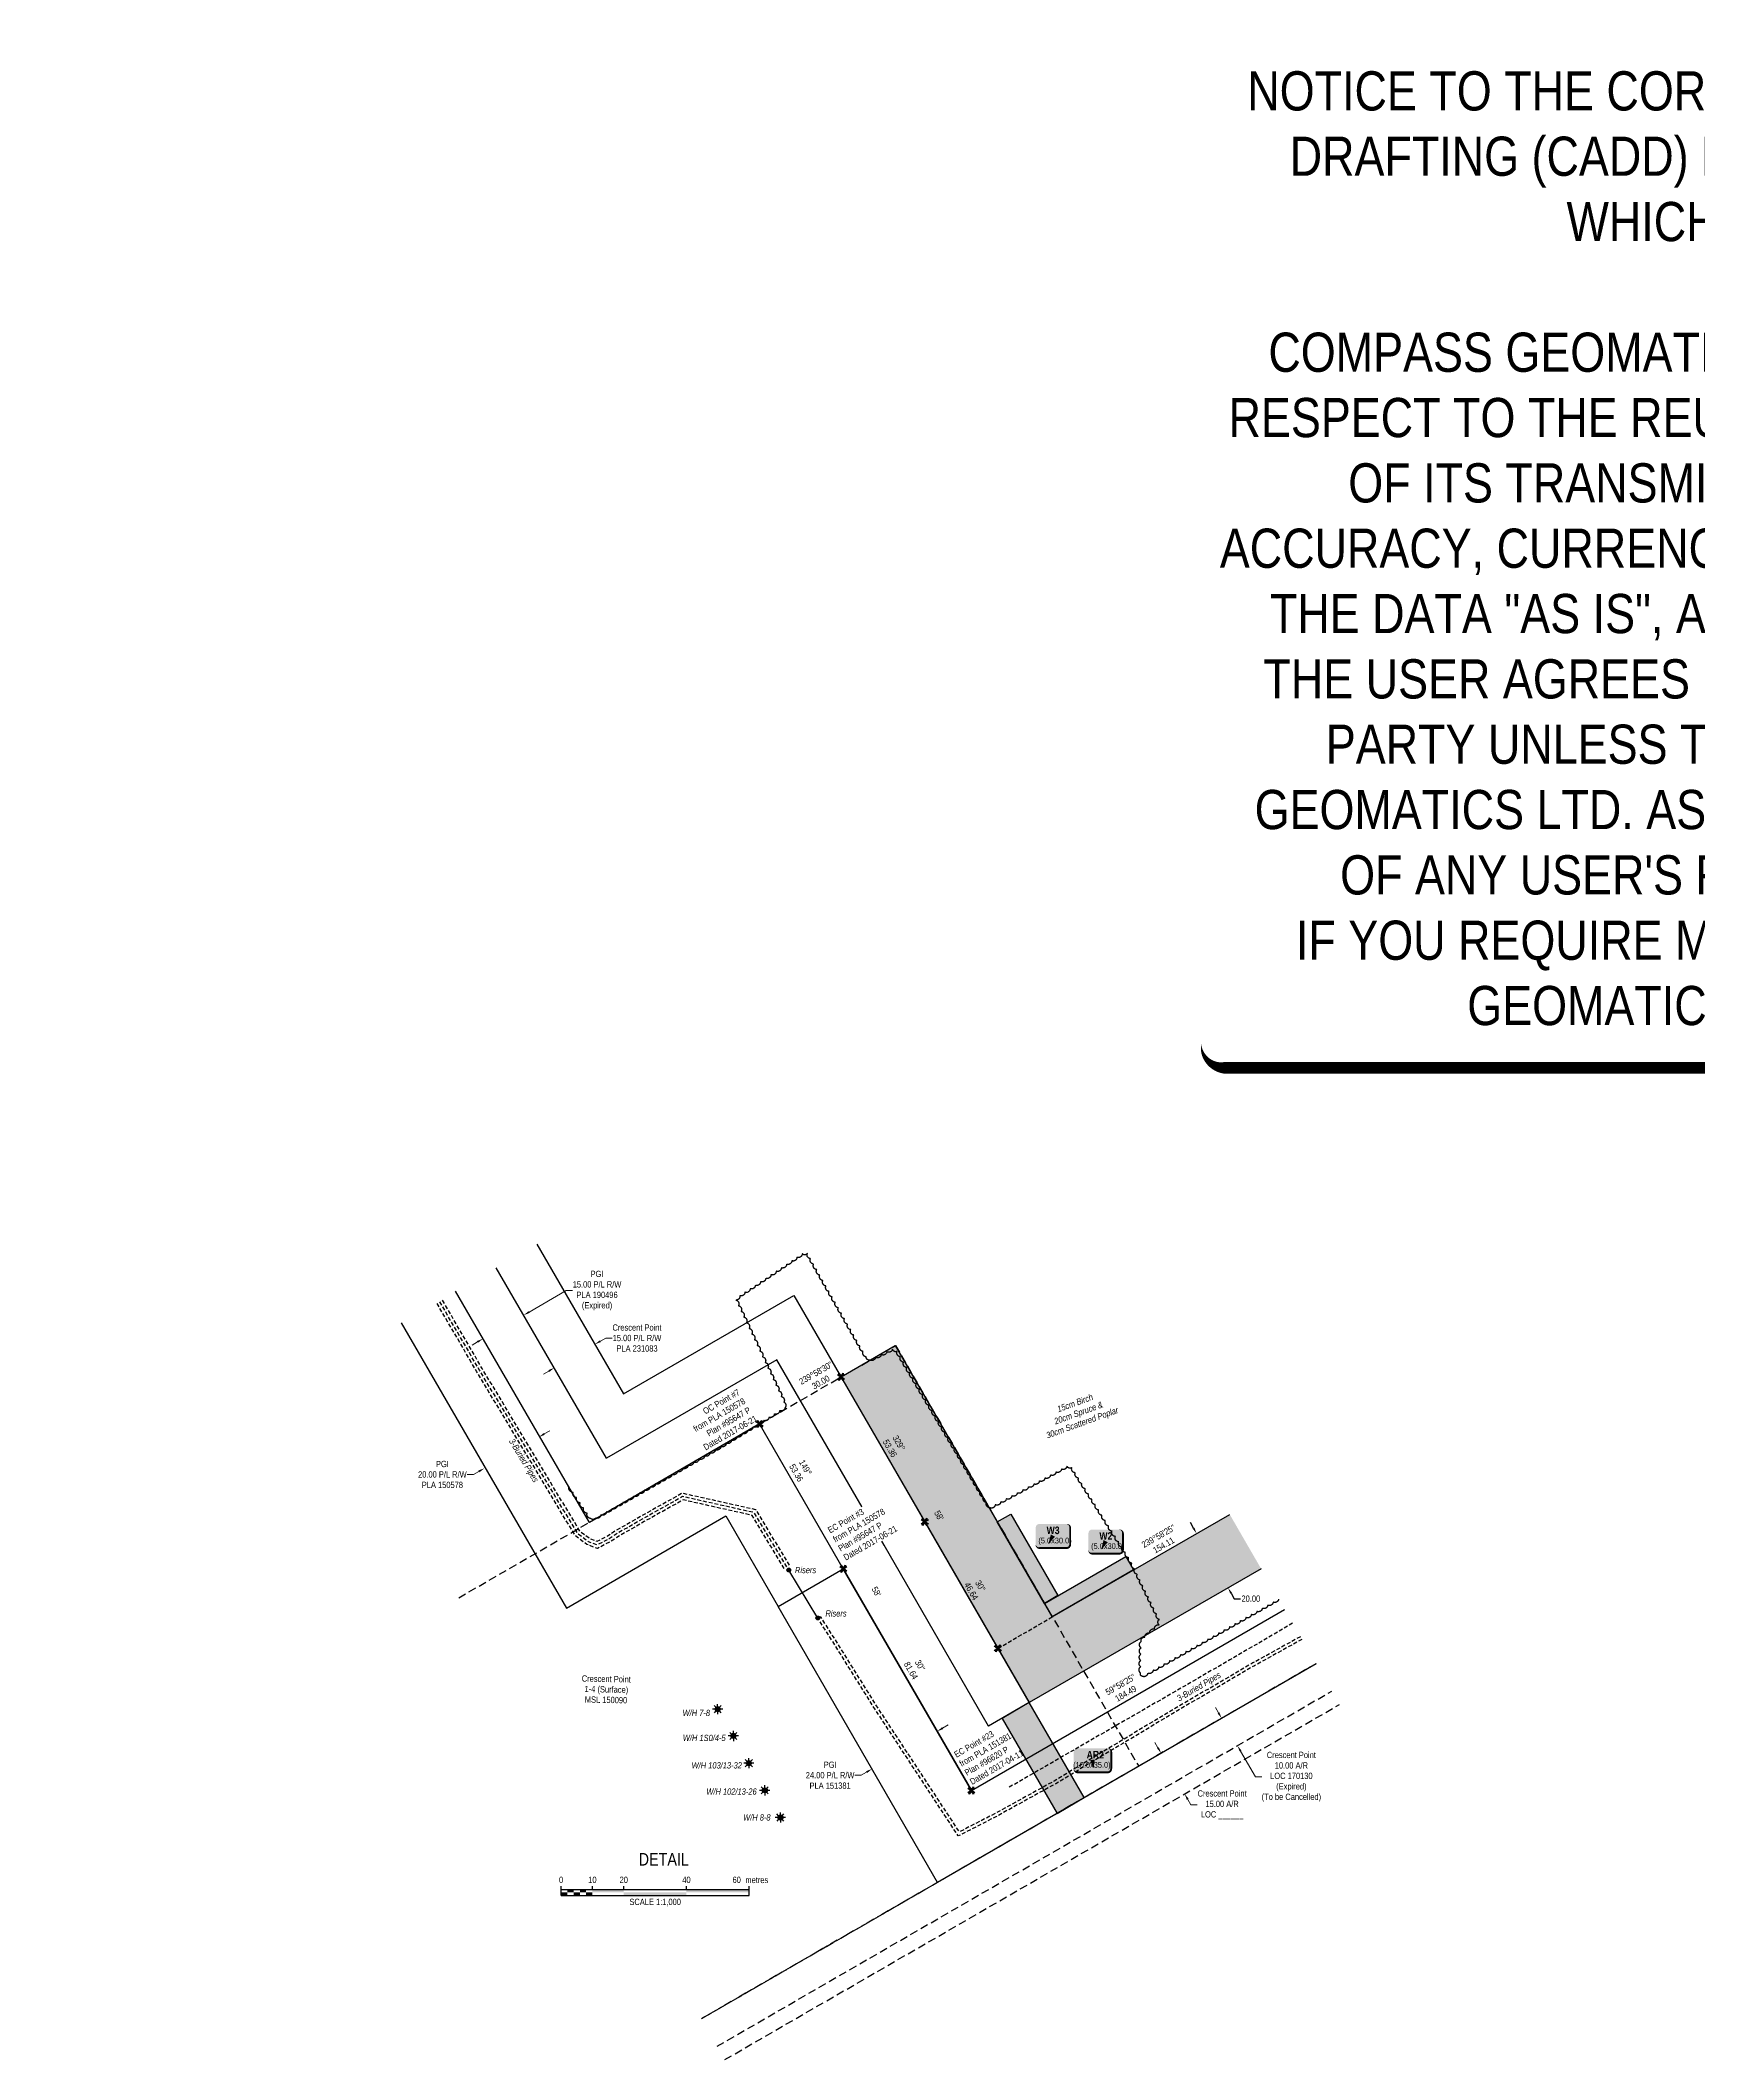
# Model space of a CAD drawing. Extents: x 407349 to 413136, y 6049626 to 6052845.
# Drawn here: x 407349 to 409992, y 6049626 to 6052845 of the extents above; entities that cross this region are included whole.
import ezdxf
from ezdxf.enums import TextEntityAlignment as Align

# ---------------------------------------------------------------- set-up
doc = ezdxf.new("R2010")
doc.units = 0
doc.header["$LTSCALE"] = 5
doc.header["$PDSIZE"] = 5
for name, pattern in [('0', [1, 1, 0]), ('foc-ACCESSROAD', [3.75, 2.5, -1.25]), ('foc-TRAV', [1.875, 1.25, -0.625]), ('UG_PIPE', [1.875, 1.25, -0.625])]:
    doc.linetypes.add(name, pattern=pattern)
doc.layers.get('Defpoints').update_dxf_attribs({"color": 9})
for name, color, linetype in [('AS-PIPE-AG', 44, 'Continuous'), ('AS-PIPE-UG', 44, 'UG_PIPE'), ('AS-PIPE-UG-T', 44, 'Continuous'), ('AS-SYMBOL', 7, 'Continuous'), ('C-WS', 13, 'foc-ACCESSROAD'), ('DETAIL-T', 7, 'Continuous'), ('F-AR', 190, 'foc-ACCESSROAD'), ('F-RW', 190, 'Continuous'), ('F-WS-S', 190, 'Continuous'), ('L-BD', 7, 'Continuous'), ('L-MON', 1, 'Continuous'), ('P-PROPOSED', 10, 'Continuous'), ('P-PROPOSED-H', 21, 'Continuous'), ('P-TEMP-BLOCKS', 250, 'Continuous'), ('P-TEMP-H', 41, 'Continuous'), ('P-TEMP_ACCESS ROAD', 46, 'Continuous'), ('P-TRAV', 4, 'foc-TRAV'), ('P-TXT', 4, 'Continuous'), ('P-WORKAREA', 113, 'Continuous'), ('P-WORKAREA-H', 111, 'Continuous'), ('T-BUSH', 110, '0'), ('T-BUSH-T', 110, 'Continuous')]:
    doc.layers.add(name, color=color, linetype=linetype)
for name, color, linetype, lineweight in [('C-AR-T', 13, 'Continuous', 9), ('C-WS-T', 13, 'Continuous', 9), ('F-RW-T', 190, 'Continuous', 9), ('F-WS-T', 190, 'Continuous', 9), ('T-TEXT', 48, 'Continuous', 18)]:
    doc.layers.add(name, color=color, linetype=linetype, lineweight=lineweight)
doc.layers.add('DISCLAIMER', color=7, linetype='Continuous', plot=False)
doc.styles.add('80', font='ARIALN.TTF', dxfattribs={"height": 10})
doc.styles.add('80CG', font='ARIALN.TTF', dxfattribs={"height": 10})
doc.styles.add('80L', font='ARIALN.TTF', dxfattribs={"height": 10})
doc.styles.add('BOLD', font='ARIALNB.TTF')
doc.dimstyles.new('Compass 5 000', dxfattribs={"dimscale": 5, "dimtxt": 9, "dimasz": 2, "dimexe": 0.2, "dimexo": 0.0625, "dimgap": 0.5, "dimtad": 0, "dimtih": 1, "dimtoh": 1, "dimzin": 0, "dimdsep": 46, "dimtxsty": '80CG', "dimcen": 0.1, "dimse1": 1, "dimse2": 1, "dimclrd": 256, "dimclrt": 256, "dimaunit": 1, "dimadec": 4, "dimazin": 0, "dimtfac": 0.06, "dimtofl": 0, "dimtmove": 0, "dimatfit": 1, "dimfxl": 0.2, "dimtolj": 1, "dimtzin": 0, "dimlwd": -1, "dimarcsym": 0})

# ---------------------------------------------------------------- blocks, each defined once
blk = doc.blocks.new('TEMP')
h = blk.add_hatch(color=255)
h.dxf.hatch_style = 1
h.paths.add_polyline_path([(0, 0.25), (-0.67, 1.15), (-0.67, 0.67), (-1.15, 0.67), (-0.25, 0), (-1.15, -0.67), (-0.67, -0.67), (-0.67, -1.15), (0, -0.25), (0.67, -1.15), (0.67, -0.67), (1.15, -0.67), (0.25, 0), (1.15, 0.67), (0.67, 0.67), (0.67, 1.15)])
h.paths.add_polyline_path([(0.57, 0.85), (0.57, 0.57), (0.85, 0.57), (0.08, 0), (0.85, -0.57), (0.57, -0.57), (0.57, -0.85), (0, -0.08), (-0.57, -0.85), (-0.57, -0.57), (-0.85, -0.57), (-0.08, 0), (-0.85, 0.57), (-0.57, 0.57), (-0.57, 0.85), (0, 0.08)], flags=16)
h = blk.add_hatch(color=1)
h.dxf.hatch_style = 1
h.paths.add_polyline_path([(0, 0.08), (-0.57, 0.85), (-0.57, 0.57), (-0.85, 0.57), (-0.08, 0), (-0.85, -0.57), (-0.57, -0.57), (-0.57, -0.85), (0, -0.08), (0.57, -0.85), (0.57, -0.57), (0.85, -0.57), (0.08, 0), (0.85, 0.57), (0.57, 0.57), (0.57, 0.85)])
at = {"color": 1}
for p, q in [((-0.08, 0), (0.08, 0)), ((0, 0.08), (0, -0.08))]:
    blk.add_line(p, q, dxfattribs=at)
at = {"color": 255, "flags": 128}
blk.add_lwpolyline([(-0.25, 0), (-1.15, 0.67), (-0.67, 0.67), (-0.67, 1.15), (0, 0.25), (0.67, 1.15), (0.67, 0.67), (1.15, 0.67), (0.25, 0), (1.15, -0.67), (0.67, -0.67), (0.67, -1.15), (0, -0.25), (-0.67, -1.15), (-0.67, -0.67), (-1.15, -0.67)], close=True, dxfattribs=at)
at = {"color": 1, "flags": 128}
blk.add_lwpolyline([(-0.08, 0), (-0.85, 0.57), (-0.57, 0.57), (-0.57, 0.85), (0, 0.08), (0.57, 0.85), (0.57, 0.57), (0.85, 0.57), (0.08, 0), (0.85, -0.57), (0.57, -0.57), (0.57, -0.85), (0, -0.08), (-0.57, -0.85), (-0.57, -0.57), (-0.85, -0.57)], close=True, dxfattribs=at)
blk = doc.blocks.new('*D74')
at = {"layer": 'Defpoints', "color": 0, "transparency": 16777216}
for p in [(407435.4, 6051853.9), (407348.6, 6051804.2), (408056.3, 6050568.9)]:
    blk.add_point(p, dxfattribs=at)
at = {"layer": 'F-RW-T', "transparency": 16777216}
for p, q in [((408151.8, 6050623.6), (408160.5, 6050628.6)), ((408039, 6050559), (408029, 6050559)), ((408047.7, 6050564), (408039, 6050559))]:
    blk.add_line(p, q, dxfattribs=at)
for points in [[(408151, 6050625.1), (408152.6, 6050622.2), (408143.1, 6050618.6)], [(408046.8, 6050565.4), (408048.5, 6050562.5), (408056.3, 6050568.9)]]:
    blk.add_solid(points, dxfattribs=at)
at = {"layer": 'F-RW-T', "transparency": 16777216, "insert": (407989.4, 6050559), "char_height": 10, "attachment_point": 5, "style": '80CG'}
blk.add_mtext('\\A1;PGI\\P20.00 P/L R/W\\PPLA 150578', dxfattribs=at)
blk = doc.blocks.new('GAS')
h = blk.add_hatch(color=255)
h.dxf.hatch_style = 1
edge = h.paths.add_edge_path()
edge.add_arc((0, 0), 0.9, 0, 360)
for p, q in [((-0.81, 0), (-1.62, 0)), ((-0.57, 0.57), (-1.14, 1.14)), ((0, 0.81), (0, 1.62)), ((0.57, 0.57), (1.14, 1.14)), ((1.62, 0), (0.81, 0)), ((-0.57, -0.57), (-1.14, -1.14)), ((0, -0.81), (0, -1.62)), ((1.14, -1.14), (0.57, -0.57))]:
    blk.add_line(p, q)
blk.add_circle((0, 0), 0.8)
blk = doc.blocks.new('RISER')
h = blk.add_hatch(color=255)
h.dxf.hatch_style = 1
edge = h.paths.add_edge_path()
edge.add_arc((0, 0), 0.7, 0, 360)
blk.add_hatch(color=48).paths.add_polyline_path([(0.58, -0.15), (-0.58, -0.15, 0.774597)])
at = {"color": 48}
blk.add_line((-0.58, -0.15), (0.58, -0.15), dxfattribs=at)
blk.add_circle((0, 0), 0.6, dxfattribs=at)
blk = doc.blocks.new('*D75')
at = {"layer": 'Defpoints', "color": 0, "transparency": 16777216}
for p in [(408119, 6050813), (408129.1, 6050795.5), (408064.2, 6050758)]:
    blk.add_point(p, dxfattribs=at)
at = {"layer": 'F-RW-T', "transparency": 16777216}
for p, q in [((408127.7, 6050818), (408186.8, 6050852.2)), ((408186.8, 6050852.2), (408196.8, 6050852.2)), ((408045.5, 6050770.4), (408036.8, 6050765.4))]:
    blk.add_line(p, q, dxfattribs=at)
for points in [[(408126.8, 6050819.4), (408128.5, 6050816.5), (408119, 6050813)], [(408044.6, 6050771.8), (408046.3, 6050769), (408054.1, 6050775.4)]]:
    blk.add_solid(points, dxfattribs=at)
at = {"layer": 'F-RW-T', "transparency": 16777216, "insert": (408235.9, 6050852.2), "char_height": 10, "attachment_point": 5, "style": '80CG'}
blk.add_mtext('\\A1;PGI\\P15.00 P/L R/W\\PPLA 190496\\P(Expired)', dxfattribs=at)
blk = doc.blocks.new('*D76')
at = {"layer": 'Defpoints', "color": 0, "transparency": 16777216}
for p in [(408232.5, 6050766.5), (408236.2, 6050760.1), (408171.3, 6050722.6)]:
    blk.add_point(p, dxfattribs=at)
at = {"layer": 'F-RW-T', "transparency": 16777216}
for p, q in [((408241.2, 6050771.5), (408249.9, 6050776.5)), ((408249.9, 6050776.5), (408259.9, 6050776.5)), ((408159, 6050723.9), (408150.4, 6050718.9))]:
    blk.add_line(p, q, dxfattribs=at)
for points in [[(408240.4, 6050772.9), (408242, 6050770.1), (408232.5, 6050766.5)], [(408158.2, 6050725.4), (408159.9, 6050722.5), (408167.7, 6050728.9)]]:
    blk.add_solid(points, dxfattribs=at)
at = {"layer": 'F-RW-T', "transparency": 16777216, "insert": (408299.6, 6050776.5), "char_height": 10, "attachment_point": 5, "style": '80CG'}
blk.add_mtext('\\A1;Crescent Point\\P15.00 P/L R/W\\PPLA 231083', dxfattribs=at)
blk = doc.blocks.new('*D77')
at = {"layer": 'Defpoints', "color": 0, "transparency": 16777216}
for p in [(409202.6, 6050471.3), (409241.6, 6050378.4), (409252.7, 6050384.8)]:
    blk.add_point(p, dxfattribs=at)
at = {"layer": 'P-TXT', "transparency": 16777216}
for p, q in [((409186.6, 6050473.6), (409181.6, 6050482.2)), ((409246.6, 6050369.7), (409251.6, 6050361)), ((409251.6, 6050361), (409261.6, 6050361))]:
    blk.add_line(p, q, dxfattribs=at)
for points in [[(409188, 6050474.4), (409185.1, 6050472.7), (409191.6, 6050464.9)], [(409248, 6050370.5), (409245.2, 6050368.9), (409241.6, 6050378.4)]]:
    blk.add_solid(points, dxfattribs=at)
at = {"layer": 'P-TXT', "transparency": 16777216, "insert": (409278, 6050361), "char_height": 10, "attachment_point": 5, "style": '80CG'}
blk.add_mtext('\\A1;20.00', dxfattribs=at)
blk = doc.blocks.new('*U78')
h = blk.add_hatch(color=111)
edge = h.paths.add_edge_path()
edge.add_line((-24, -20), (24, -20))
edge.add_arc((24, -14), 6, 270, 360)
edge.add_line((30, -14), (30, 12.5))
edge.add_arc((24, 12.5), 6, 0, 90)
edge.add_line((24, 18.5), (-24, 18.5))
edge.add_arc((-24, 12.5), 6, 90, 180)
edge.add_line((-30, 12.5), (-30, -14))
edge.add_arc((-24, -14), 6, 180, 270)
at = {"color": 250, "flags": 128}
blk.add_lwpolyline([(-24, -20, 3, 3, 0), (24, -20, 3, 3, 0.414214), (30, -14, 3, 3, 0), (30, 12.5, 3, 0, 0.414214), (24, 18.5, 0, 0, 0), (-24, 18.5, 0, 0, 0.414214), (-30, 12.5, 0, 0, 0), (-30, -14, 0, 3, 0.414214)], format="xyseb", close=True, dxfattribs=at)
at = {"flags": 128}
blk.add_lwpolyline([(2, -13.6, 0, 7.5, 0), (0, 0, 0, 0, 0)], format="xyseb", dxfattribs=at)
at = {"color": 250}
for tag, p, height, style in [('TEMP_AREA_W1_001', (-9.2, 2.2), 12, 'BOLD'), ('ENTER_TEXT_001', (-30.7, -12.5), 9, '80')]:
    blk.add_attdef(tag, p, '', height=height, dxfattribs=dict(at, style=style))
blk = doc.blocks.new('*U87')
h = blk.add_hatch(color=191)
edge = h.paths.add_edge_path()
edge.add_line((-21.5, -20), (21.5, -20))
edge.add_arc((21.5, -14), 6, 270, 360)
edge.add_line((27.5, -14), (27.5, 12.5))
edge.add_arc((21.5, 12.5), 6, 0, 90)
edge.add_line((21.5, 18.5), (-21.5, 18.5))
edge.add_arc((-21.5, 12.5), 6, 90, 180)
edge.add_line((-27.5, 12.5), (-27.5, -14))
edge.add_arc((-21.5, -14), 6, 180, 270)
at = {"color": 250, "flags": 128}
blk.add_lwpolyline([(-21.5, -20, 3, 3, 0), (21.5, -20, 3, 3, 0.414214), (27.5, -14, 3, 3, 0), (27.5, 12.5, 3, 0, 0.414214), (21.5, 18.5, 0, 0, 0), (-21.5, 18.5, 0, 0, 0.414214), (-27.5, 12.5, 0, 0, 0), (-27.5, -14, 0, 3, 0.414214)], format="xyseb", close=True, dxfattribs=at)
at = {"flags": 128}
blk.add_lwpolyline([(-7.2, -13.5, 0, 7.5, 0), (0, 0, 0, 0, 0)], format="xyseb", dxfattribs=at)
at = {"color": 250}
for tag, p, height, style in [('TEMP_AREA_W1_001', (-9.2, 2.2), 12, 'BOLD'), ('ENTER_TEXT_001', (-30.7, -12.5), 9, '80')]:
    blk.add_attdef(tag, p, '', height=height, dxfattribs=dict(at, style=style))
blk = doc.blocks.new('*U36')
at = {"color": 0}
for p, q in [((-150, 0), (-150, 15)), ((-150, 10), (150.2, 10)), ((-150, 0), (150.2, 0)), ((-100, 10), (-100, 15)), ((-50, 10), (-50, 15)), ((50, 10), (50, 15)), ((150.2, 0), (150.2, 15))]:
    blk.add_line(p, q, dxfattribs=at)
for points in [[(-150, 5), (-140, 5), (-150, 0), (-140, 0)], [(-140, 10), (-130, 10), (-140, 5), (-130, 5)], [(-130, 5), (-120, 5), (-130, 0), (-120, 0)], [(-120, 10), (-110, 10), (-120, 5), (-110, 5)], [(-110, 5), (-100, 5), (-110, 0), (-100, 0)], [(-100, 10), (-50, 10), (-100, 5), (-50, 5)], [(-50, 5), (50, 5), (-50, 0), (50, 0)], [(50, 10), (150.2, 10), (50, 5), (150.2, 5)]]:
    blk.add_solid(points, dxfattribs=at)
at = {"color": 0, "style": '80'}
blk.add_text('metres', height=10, dxfattribs=at).set_placement((162.2, 20), align=Align.CENTER)
at = {"color": 0, "char_height": 10, "style": '80'}
for s, insert, attachment_point in [('0', (-150, 30.2), 2), ('10', (-100, 30.2), 2), ('20', (-50, 30.2), 2), ('40', (50, 30.2), 2), ('60', (136.7, 30.2), 3), ('SCALE 1:1,000', (0.1, -5), 2)]:
    blk.add_mtext(s, dxfattribs=dict(at, insert=insert, attachment_point=attachment_point))
blk = doc.blocks.new('*D84')
at = {"layer": 'Defpoints', "color": 0, "transparency": 16777216}
for p in [(408776.7, 6050152), (408672.9, 6050092), (408674.2, 6050089.6)]:
    blk.add_point(p, dxfattribs=at)
at = {"layer": 'F-RW-T', "transparency": 16777216}
for p, q in [((408786.7, 6050154.7), (408795.4, 6050159.7)), ((408656.9, 6050079.6), (408646.9, 6050079.6)), ((408665.6, 6050084.6), (408656.9, 6050079.6))]:
    blk.add_line(p, q, dxfattribs=at)
for points in [[(408785.9, 6050156.1), (408787.6, 6050153.2), (408778.1, 6050149.7)], [(408664.7, 6050086.1), (408666.4, 6050083.2), (408674.2, 6050089.6)]]:
    blk.add_solid(points, dxfattribs=at)
at = {"layer": 'F-RW-T', "transparency": 16777216, "insert": (408607.4, 6050079.6), "char_height": 10, "attachment_point": 5, "style": '80CG'}
blk.add_mtext('\\A1;PGI\\P24.00 P/L R/W\\PPLA 151381', dxfattribs=at)
blk = doc.blocks.new('*D85')
at = {"layer": 'C-AR-T', "transparency": 16777216}
for p, q in [((409226.4, 6050179.1), (409221.4, 6050187.7)), ((409261.6, 6050118.1), (409285.3, 6050077.1)), ((409285.3, 6050077.1), (409295.3, 6050077.1))]:
    blk.add_line(p, q, dxfattribs=at)
for points in [[(409227.8, 6050179.9), (409224.9, 6050178.2), (409231.4, 6050170.4)], [(409263.1, 6050119), (409260.2, 6050117.3), (409256.6, 6050126.8)]]:
    blk.add_solid(points, dxfattribs=at)
at = {"layer": 'Defpoints', "color": 0, "transparency": 16777216}
for p in [(409228.2, 6050168.6), (409253.4, 6050124.9), (409256.6, 6050126.8)]:
    blk.add_point(p, dxfattribs=at)
at = {"layer": 'C-AR-T', "transparency": 16777216, "insert": (409342.6, 6050077.1), "char_height": 10, "attachment_point": 5, "style": '80CG'}
blk.add_mtext('\\A1;Crescent Point\\P10.00 A/R\\PLOC 170130\\P(Expired)\\P(To be Cancelled)', dxfattribs=at)
blk = doc.blocks.new('*D86')
at = {"layer": 'C-AR-T', "transparency": 16777216}
for p, q in [((409130, 6050123.3), (409125, 6050132)), ((409177.5, 6050041.1), (409182.5, 6050032.5)), ((409182.5, 6050032.5), (409192.5, 6050032.5))]:
    blk.add_line(p, q, dxfattribs=at)
for points in [[(409131.4, 6050124.2), (409128.5, 6050122.5), (409135, 6050114.7)], [(409178.9, 6050042), (409176, 6050040.3), (409172.5, 6050049.8)]]:
    blk.add_solid(points, dxfattribs=at)
at = {"layer": 'Defpoints', "color": 0, "transparency": 16777216}
for p in [(409137.3, 6050116), (409172.5, 6050049.8), (409174.8, 6050051.1)]:
    blk.add_point(p, dxfattribs=at)
at = {"layer": 'C-AR-T', "transparency": 16777216, "insert": (409232.2, 6050032.5), "char_height": 10, "attachment_point": 5, "style": '80CG'}
blk.add_mtext('\\A1;Crescent Point\\P15.00 A/R^JLOC ______', dxfattribs=at)
blk = doc.blocks.new('Disclaimer_Legal')
at = {"layer": 'DISCLAIMER', "color": 254, "flags": 128}
blk.add_lwpolyline([(-3612.9, -1104.6, 37.5, 37.5, 0), (4096.1, -1104.6, 37.5, 37.5, 0.414214), (4171.1, -1029.6, 37.5, 37.5, 0), (4171.1, 2078.7, 37.5, 0, 0.414214), (4096.1, 2153.7, 0, 0, 0), (-3612.9, 2153.7, 0, 0, 0.414214), (-3687.9, 2078.7, 0, 0, 0), (-3687.9, -1029.6, 0, 37.5, 0.414214)], format="xyseb", close=True, dxfattribs=at)
at = {"layer": 'DISCLAIMER', "color": 254, "insert": (241.6, 533.9), "char_height": 125, "width": 7717.568, "attachment_point": 5, "style": '80'}
blk.add_mtext('NOTICE TO THE CORPORATION, PERSON &/OR PERSONS REGARDING THIS COMPUTER AIDED DESIGN AND DRAFTING (CADD) FILES. ACCEPTANCE OF THE CADD DATA IS BASED ON THE FOLLOWING DISCLAIMER WHICH COVERS ALL CADD DATA RECIEVED FROM COMPASS GEOMATICS LTD.\\P{\\fArial Narrow|b1|i0|c0|p34;DISCLAIMER}\\PCOMPASS GEOMATICS LTD. MAKES NO REPRESENTATION OR WARRANTIES, EXPRESS OR IMPLIED, WITH RESPECT TO THE REUSE OF THE DATA PROVIDED HEREWITH, REGARDLESS OF ITS FORMAT OR THE MEANS OF ITS TRANSMISSION. THERE IS NO GUARANTEE OR REPRESENTATION TO THE USER AS TO THE ACCURACY, CURRENCY, SUITABILITY OR RELIABILITY OF THIS DATA FOR ANY PURPOSE. THE USER ACCEPTS THE DATA "AS IS", AND ASSUMES ALL RISKS ASSOCIATED WITH ITS USE. BY ACCEPTANCE OF THIS DATA, THE USER AGREES NOT TO TRANSMIT THIS DATA OR PROVIDE ACCESS OR ANY PART OF IT TO ANOTHER PARTY UNLESS THE USER SHALL INCLUDE WITH THE DATA A COPY OF THIS DISCLAIMER. COMPASS GEOMATICS LTD. ASSUMES NO RESPONSIBILITY FOR ACTUAL OR CONSEQUENTIAL DAMAGE AS A RESULT OF ANY USER\'S RELIANCE ON THIS DATA. THIS CADD FILE IS FOR ILLUSTRATION PURPOSES ONLY.\\PIF YOU REQUIRE MORE ACCURATE INFORMATION, PLEASE CONTACT DARCI ANGLEHART AT COMPASS GEOMATICS LTD. VIA EMAIL: darci.anglehart@compassgeomatics.ca OR CELL: 506-961-7292', dxfattribs=at)

msp = doc.modelspace()

# ---------------------------------------------------------------- hatches: boundary and pattern name
at = {"layer": 'P-PROPOSED-H'}
h = msp.add_hatch(color=256, dxfattribs=at)
h.dxf.hatch_style = 1
h.paths.add_polyline_path([(409294.331, 6050408.843), (408924.867, 6050195.301), (408624.798, 6050714.525), (408711.342, 6050764.54), (408961.393, 6050331.863), (409244.312, 6050495.384)])
at = {"layer": 'P-TEMP-H'}
h = msp.add_hatch(color=256, dxfattribs=at)
h.dxf.hatch_style = 1
h.paths.add_polyline_path([(408895.477, 6050495.803), (408970.513, 6050365.997), (408948.879, 6050353.491), (408873.842, 6050483.297)])
h = msp.add_hatch(color=256, dxfattribs=at)
h.dxf.hatch_style = 1
h.paths.add_polyline_path([(409091.196, 6050406.885), (408961.384, 6050331.858), (408948.879, 6050353.493), (409078.691, 6050428.52)])
at = {"layer": 'P-WORKAREA-H'}
h = msp.add_hatch(color=256, dxfattribs=at)
h.dxf.hatch_style = 1
h.paths.add_polyline_path([(408881.596, 6050170.293), (408969.14, 6050018.848), (409012.409, 6050043.86), (408924.865, 6050195.305)])

# ---------------------------------------------------------------- linework, layer by layer
at = {"flags": 128}
msp.add_lwpolyline([(408628.374, 6050408.62), (408832.574, 6050055.37), (409331.845, 6050343.938)], dxfattribs=at)
at = {"layer": 'AS-PIPE-AG', "flags": 128}
msp.add_lwpolyline([(408587.854, 6050330.21), (408541.544, 6050406.56)], dxfattribs=at)
msp.add_lwpolyline([(408587.854, 6050330.21), (408541.544, 6050406.56)], dxfattribs=at)
at = {"layer": 'AS-PIPE-UG', "flags": 128}
for points in [[(408534.246, 6050409.233), (408482.909, 6050493.844), (408373.107, 6050518.476), (408311.205, 6050483.953), (408267.375, 6050458.657), (408257.852, 6050452.258), (408236.468, 6050441.086), (408219.871, 6050447.319), (408201.488, 6050461), (408044.352, 6050722.671), (407979.882, 6050833.39)], [(408538.519, 6050411.825), (408486.079, 6050498.255), (408372.339, 6050523.77), (408308.739, 6050488.3), (408264.729, 6050462.9), (408255.294, 6050456.56), (408236.134, 6050446.55), (408222.289, 6050451.75), (408205.264, 6050464.42), (408048.654, 6050725.215), (407984.207, 6050835.894)], [(408542.792, 6050414.417), (408489.248, 6050502.666), (408371.571, 6050529.064), (408306.272, 6050492.647), (408262.083, 6050467.143), (408252.735, 6050460.862), (408235.8, 6050452.014), (408224.707, 6050456.181), (408209.04, 6050467.84), (408052.956, 6050727.759), (407988.532, 6050838.399)], [(409356.983, 6050300.444), (409281.236, 6050258.516), (409172.327, 6050194.824), (409071.581, 6050134.734), (408964.461, 6050070.371), (408870.466, 6050018.495), (408813.42, 6049989.321), (408683.92, 6050186.484), (408592.318, 6050332.6)], [(409359.484, 6050296.117), (409283.708, 6050254.172), (409174.869, 6050190.521), (409074.149, 6050130.446), (408966.957, 6050066.039), (408872.812, 6050014.081), (408811.704, 6049982.83), (408679.714, 6050183.785), (408588.084, 6050329.945)], [(409344.577, 6050321.909), (409244.414, 6050263.3), (408892.999, 6050060.435)]]:
    msp.add_lwpolyline(points, dxfattribs=at)
at = {"layer": 'C-WS'}
msp.add_lwpolyline([(408015.396, 6050362.442), (408495.372, 6050639.669), (408711.761, 6050764.651), (409099.208, 6050093.845), (408839.541, 6049943.866), (408402.146, 6049691.233)], dxfattribs=at)
at = {"layer": 'Defpoints', "color": 6}
msp.add_line((408832.574, 6050055.37), (408628.374, 6050408.62), dxfattribs=at)
at = {"layer": 'F-AR', "flags": 128}
for points in [[(409381.864, 6050257.397), (408778.749, 6049908.81), (408402.137, 6049691.247)], [(409381.864, 6050257.397), (408778.749, 6049908.81), (408402.137, 6049691.247)], [(408427.298, 6049647.58), (408804.392, 6049865.421), (409407.083, 6050213.763)], [(408439.565, 6049626.292), (408816.263, 6049843.904), (409419.378, 6050192.491)]]:
    msp.add_lwpolyline(points, dxfattribs=at)
at = {"layer": 'F-RW', "flags": 128}
for points in [[(408140.107, 6050926.157), (408278.302, 6050687.469), (408549.782, 6050844.369), (408758.198, 6050483.625), (408924.865, 6050195.305), (408859.961, 6050157.787), (408693.286, 6050446.122), (408522.378, 6050741.945), (408250.958, 6050585.08), (408075.229, 6050888.594)], [(409381.864, 6050257.397), (408778.749, 6049908.81), (408524.528, 6050348.591), (408628.374, 6050408.62), (408832.574, 6050055.37), (409331.845, 6050343.938)]]:
    msp.add_lwpolyline(points, dxfattribs=at)
at = {"layer": 'F-RW'}
msp.add_lwpolyline([(407923.848, 6050800.948), (408187.16, 6050346.162), (408441.124, 6050492.97), (408524.524, 6050348.62), (408628.374, 6050408.62), (408494.959, 6050639.545), (408223.614, 6050482.69), (408010.352, 6050851.032)], dxfattribs=at)
at = {"layer": 'F-RW-T', "flags": 128}
for points in [[(408075.229, 6050888.594), (408250.958, 6050585.08), (408522.378, 6050741.945), (408693.286, 6050446.122), (408859.961, 6050157.787), (409294.331, 6050408.843)], [(409331.845, 6050343.938), (408832.574, 6050055.37), (408628.374, 6050408.62), (408494.974, 6050639.52), (408223.614, 6050482.69), (408010.352, 6050851.032)]]:
    msp.add_lwpolyline(points, dxfattribs=at)
at = {"layer": 'P-PROPOSED'}
msp.add_lwpolyline([(409294.331, 6050408.843), (408924.867, 6050195.301), (408624.798, 6050714.525), (408711.342, 6050764.54), (408961.393, 6050331.863), (409244.312, 6050495.384)], dxfattribs=at)
at = {"layer": 'P-TEMP_ACCESS ROAD'}
for points in [[(408895.477, 6050495.803), (408970.513, 6050365.997), (408948.879, 6050353.491), (408873.842, 6050483.297)], [(409091.196, 6050406.885), (408961.384, 6050331.858), (408948.879, 6050353.493), (409078.691, 6050428.52)]]:
    msp.add_lwpolyline(points, close=True, dxfattribs=at)
at = {"layer": 'P-TRAV'}
msp.add_line((408874.852, 6050281.845), (408961.384, 6050331.858), dxfattribs=at)
at = {"layer": 'P-WORKAREA'}
msp.add_lwpolyline([(408881.596, 6050170.293), (408969.14, 6050018.848), (409012.409, 6050043.86), (408924.865, 6050195.305)], close=True, dxfattribs=at)
at = {"layer": 'T-BUSH', "flags": 128}
msp.add_lwpolyline([(409322.292, 6050360.516, -0.52056705), (409313.597, 6050355.585, -0.52056705), (409304.902, 6050350.655, -0.52056705), (409296.207, 6050345.725, -0.52056705), (409287.512, 6050340.794, -0.52056705), (409278.817, 6050335.864, -0.52056705), (409270.122, 6050330.934, -0.52056705), (409261.427, 6050326.003, -0.52056705), (409252.732, 6050321.073, -0.52056705), (409244.037, 6050316.142, -0.52056705), (409235.342, 6050311.212, -0.52056705), (409226.647, 6050306.282, -0.52056705), (409217.952, 6050301.351, -0.52056705), (409209.257, 6050296.421, -0.52056705), (409200.562, 6050291.49, -0.52056705), (409191.867, 6050286.56, -0.52056705), (409183.171, 6050281.63, -0.52056705), (409174.476, 6050276.699, -0.52056705), (409165.781, 6050271.769, -0.52056705), (409157.086, 6050266.839, -0.52056705), (409148.391, 6050261.908, -0.52056705), (409139.696, 6050256.978, -0.52056705), (409131.001, 6050252.047, -0.52056705), (409122.306, 6050247.117, -0.52056705), (409113.611, 6050242.187, -0.52056705), (409104.916, 6050237.256, -0.52056705), (409102.328, 6050242.617, -0.52056705), (409102.49, 6050252.611, -0.52056705), (409102.651, 6050262.605, -0.52056705), (409102.813, 6050272.6, -0.52056705), (409102.975, 6050282.594, -0.52056705), (409103.136, 6050292.588, -0.52056705), (409109.177, 6050299.813, -0.52056705), (409116.781, 6050306.3, -0.52056705), (409124.385, 6050312.788, -0.52056705), (409131.989, 6050319.276, -0.52056705), (409132.161, 6050327.869, -0.52056705), (409127.772, 6050336.85, -0.52056705), (409123.384, 6050345.831, -0.52056705), (409118.995, 6050354.811, -0.52056705), (409114.607, 6050363.792, -0.52056705), (409110.218, 6050372.773, -0.52056705), (409105.83, 6050381.754, -0.52056705), (409101.442, 6050390.734, -0.52056705), (409097.053, 6050399.715, -0.52056705), (409092.665, 6050408.696, -0.52056705), (409088.276, 6050417.676, -0.52056705), (409083.305, 6050426.333, -0.52056705), (409077.982, 6050434.794, -0.52056705), (409072.66, 6050443.254, -0.52056705), (409067.337, 6050451.715, -0.52056705), (409062.014, 6050460.175, -0.52056705), (409056.691, 6050468.636, -0.52056705), (409051.368, 6050477.096, -0.52056705), (409046.045, 6050485.556, -0.52056705), (409040.723, 6050494.017, -0.52056705), (409035.4, 6050502.477, -0.52056705), (409030.077, 6050510.938, -0.52056705), (409024.754, 6050519.398, -0.52056705), (409019.431, 6050527.859, -0.52056705), (409014.108, 6050536.319, -0.52056705), (409008.785, 6050544.78, -0.52056705), (409003.463, 6050553.24, -0.52056705), (408998.14, 6050561.7, -0.52056705), (408992.817, 6050570.161, -0.52056705), (408985.019, 6050572.371, -0.52056705), (408976.219, 6050567.629, -0.52056705), (408967.42, 6050562.887, -0.52056705), (408958.621, 6050558.145, -0.52056705), (408949.821, 6050553.404, -0.52056705), (408941.022, 6050548.662, -0.52056705), (408932.223, 6050543.92, -0.52056705), (408923.424, 6050539.178, -0.52056705), (408914.624, 6050534.436, -0.52056705), (408905.825, 6050529.694, -0.52056705), (408897.026, 6050524.953, -0.52056705), (408888.227, 6050520.211, -0.52056705), (408879.427, 6050515.469, -0.52056705), (408870.628, 6050510.727, -0.52056705), (408861.829, 6050505.985, -0.52056705), (408856.681, 6050514.369, -0.52056705), (408851.594, 6050522.974, -0.52056705), (408846.508, 6050531.579, -0.52056705), (408841.421, 6050540.183, -0.52056705), (408836.334, 6050548.788, -0.52056705), (408831.248, 6050557.392, -0.52056705), (408826.161, 6050565.997, -0.52056705), (408821.074, 6050574.601, -0.52056705), (408815.988, 6050583.206, -0.52056705), (408810.901, 6050591.81, -0.52056705), (408805.815, 6050600.415, -0.52056705), (408800.728, 6050609.019, -0.52056705), (408795.641, 6050617.624, -0.52056705), (408790.555, 6050626.228, -0.52056705), (408785.468, 6050634.833, -0.52056705), (408780.381, 6050643.438, -0.52056705), (408775.295, 6050652.042, -0.52056705), (408770.208, 6050660.647, -0.52056705), (408765.121, 6050669.251, -0.52056705), (408760.035, 6050677.856, -0.52056705), (408754.948, 6050686.46, -0.52056705), (408749.862, 6050695.065, -0.52056705), (408744.775, 6050703.669, -0.52056705), (408739.688, 6050712.274, -0.52056705), (408734.602, 6050720.878, -0.52056705), (408729.515, 6050729.483, -0.52056705), (408724.428, 6050738.087, -0.52056705), (408719.342, 6050746.692, -0.52056705), (408714.255, 6050755.297, -0.52056705), (408706.86, 6050758.932, -0.52056705), (408697.878, 6050754.548, -0.52056705), (408688.895, 6050750.164, -0.52056705), (408679.912, 6050745.78, -0.52056705), (408670.929, 6050741.395, -0.52056705), (408664.885, 6050746.497, -0.52056705), (408659.954, 6050755.192, -0.52056705), (408655.023, 6050763.887, -0.52056705), (408650.092, 6050772.581, -0.52056705), (408645.161, 6050781.276, -0.52056705), (408640.23, 6050789.97, -0.52056705), (408635.299, 6050798.665, -0.52056705), (408630.367, 6050807.36, -0.52056705), (408625.436, 6050816.054, -0.52056705), (408620.505, 6050824.749, -0.52056705), (408615.574, 6050833.443, -0.52056705), (408610.643, 6050842.138, -0.52056705), (408605.712, 6050850.833, -0.52056705), (408600.781, 6050859.527, -0.52056705), (408595.85, 6050868.222, -0.52056705), (408590.919, 6050876.917, -0.52056705), (408585.988, 6050885.611, -0.52056705), (408581.057, 6050894.306, -0.52056705), (408576.125, 6050903, -0.52056705), (408571.194, 6050911.695, -0.52056705), (408562.93, 6050910.804, -0.52056705), (408554.63, 6050905.234, -0.52056705), (408546.33, 6050899.665, -0.52056705), (408538.03, 6050894.095, -0.52056705), (408529.729, 6050888.526, -0.52056705), (408521.429, 6050882.957, -0.52056705), (408513.129, 6050877.387, -0.52056705), (408504.829, 6050871.818, -0.52056705), (408496.529, 6050866.248, -0.52056705), (408488.228, 6050860.679, -0.52056705), (408479.928, 6050855.109, -0.52056705), (408471.628, 6050849.54, -0.52056705), (408463.328, 6050843.97, -0.52056705), (408457.094, 6050837.138, -0.52056705), (408461.328, 6050828.084, -0.52056705), (408465.582, 6050819.039, -0.52056705), (408469.835, 6050809.993, -0.52056705), (408474.089, 6050800.948, -0.52056705), (408478.343, 6050791.903, -0.52056705), (408482.596, 6050782.857, -0.52056705), (408486.85, 6050773.812, -0.52056705), (408491.103, 6050764.766, -0.52056705), (408495.357, 6050755.721, -0.52056705), (408499.611, 6050746.676, -0.52056705), (408503.864, 6050737.63, -0.52056705), (408508.118, 6050728.585, -0.52056705), (408512.372, 6050719.54, -0.52056705), (408516.625, 6050710.494, -0.52056705), (408520.879, 6050701.449, -0.52056705), (408525.133, 6050692.404, -0.52056705), (408529.386, 6050683.358, -0.52056705), (408533.64, 6050674.313, -0.52056705), (408535.645, 6050665.943, -0.52056705), (408527.112, 6050660.736, -0.52056705), (408518.58, 6050655.529, -0.52056705), (408510.048, 6050650.322, -0.52056705), (408501.515, 6050645.116, -0.52056705), (408492.983, 6050639.909, -0.52056705), (408484.45, 6050634.702, -0.52056705), (408475.918, 6050629.495, -0.52056705), (408467.386, 6050624.289, -0.52056705), (408458.853, 6050619.082, -0.52056705), (408450.321, 6050613.875, -0.52056705), (408441.788, 6050608.668, -0.52056705), (408433.256, 6050603.462, -0.52056705), (408424.615, 6050598.44, -0.52056705), (408415.927, 6050593.496, -0.52056705), (408407.24, 6050588.553, -0.52056705), (408398.552, 6050583.609, -0.52056705), (408389.864, 6050578.666, -0.52056705), (408381.177, 6050573.722, -0.52056705), (408372.489, 6050568.779, -0.52056705), (408363.802, 6050563.835, -0.52056705), (408355.114, 6050558.892, -0.52056705), (408346.427, 6050553.948, -0.52056705), (408337.739, 6050549.004, -0.52056705), (408329.052, 6050544.061, -0.52056705), (408320.364, 6050539.117, -0.52056705), (408311.677, 6050534.174, -0.52056705), (408302.989, 6050529.23, -0.52056705), (408294.301, 6050524.287, -0.52056705), (408285.614, 6050519.343, -0.52056705), (408276.926, 6050514.4, -0.52056705), (408268.239, 6050509.456, -0.52056705), (408259.551, 6050504.513, -0.52056705), (408250.864, 6050499.569, -0.52056705), (408242.176, 6050494.626, -0.52056705), (408233.489, 6050489.682, -0.52056705), (408225.79, 6050488.968, -0.52056705), (408220.194, 6050497.251, -0.52056705), (408214.599, 6050505.534, -0.52056705), (408209.004, 6050513.817, -0.52056705), (408203.408, 6050522.099, -0.52056705), (408197.813, 6050530.382, -0.52056705), (408191.459, 6050539.789, -0.52056705)], format="xyb", dxfattribs=at)

# ---------------------------------------------------------------- block references
at = {"layer": 'AS-SYMBOL', "xscale": 4.997797999999992, "yscale": 4.997797999999992, "zscale": 4.997797999999992}
for p in [(408541.434, 6050406.695), (408587.709, 6050330.305)]:
    msp.add_blockref('RISER', p, dxfattribs=at)
at = {"layer": 'DETAIL-T', "xscale": 0.9995596, "yscale": 0.9995596, "zscale": 0.9995596}
msp.add_blockref('*U36', (408328.461, 6049887.693), dxfattribs=at)
at = {"layer": 'DISCLAIMER', "color": 5, "xscale": 0.4997798, "yscale": 0.4997798, "zscale": 0.4997798}
msp.add_blockref('Disclaimer_Legal', (411041.925, 6051759.238), dxfattribs=at)
at = {"layer": 'F-WS-S', "xscale": 4.997797999999992, "yscale": 4.997797999999992, "zscale": 4.997797999999992}
for p in [(408428.13, 6050184.998), (408453.144, 6050142.211), (408477.823, 6050098.874), (408503.149, 6050055.524), (408528.152, 6050012.181)]:
    msp.add_blockref('GAS', p, dxfattribs=at)
at = {"layer": 'L-MON', "color": 6, "xscale": 4.997797999999992, "yscale": 4.997797999999992, "zscale": 4.997797999999992}
for p in [(408624.798, 6050714.525), (408874.852, 6050281.845), (408832.574, 6050055.37)]:
    msp.add_blockref('TEMP', p, dxfattribs=at)
at = {"layer": 'L-MON', "color": 5}
for p, xscale, yscale, zscale in [((408494.959, 6050639.545), 4.999999999999997, 4.999999999999997, 4.999999999999997), ((408758.198, 6050483.625), 4.997797999999998, 4.997797999999998, 4.997797999999998)]:
    msp.add_blockref('TEMP', p, dxfattribs=dict(at, xscale=xscale, yscale=yscale, zscale=zscale))
at = {"layer": 'P-TEMP-BLOCKS'}
ref = msp.add_blockref('*U87', (408962.524, 6050461.647), dxfattribs=dict(at, xscale=0.9995596, yscale=0.9995596, zscale=0.9995596))
ref.add_attrib('TEMP_AREA_W1_001', 'W3', (408952.489, 6050463.992), dxfattribs={"layer": '0', "color": 250, "height": 11.9947, "style": 'BOLD'})
ref.add_attrib('ENTER_TEXT_001', '(5.0x30.0)', (408939.325, 6050449.182), dxfattribs={"layer": '0', "color": 250, "height": 8.996, "style": '80'})
ref = msp.add_blockref('*U87', (409046.597, 6050452.77), dxfattribs=dict(at, xscale=0.9995596, yscale=0.9995596, zscale=0.9995596))
ref.add_attrib('TEMP_AREA_W1_001', 'W2', (409036.615, 6050455.014), dxfattribs={"layer": '0', "color": 250, "height": 11.9947, "style": 'BOLD'})
ref.add_attrib('ENTER_TEXT_001', '(5.0x30.0)', (409023.398, 6050440.306), dxfattribs={"layer": '0', "color": 250, "height": 8.996, "style": '80'})
at = {"layer": 'P-TEMP-BLOCKS', "xscale": 0.9995596, "yscale": 0.9995596, "zscale": 0.9995596}
msp.add_blockref('*U78', (409025.475, 6050104.13), dxfattribs=at).add_auto_attribs({'TEMP_AREA_W1_001': 'AR2', 'ENTER_TEXT_001': '(10.0x35.0)'})

# ---------------------------------------------------------------- texts
at = {"layer": 'AS-PIPE-UG-T', "char_height": 9.9956, "attachment_point": 1, "style": '80L'}
for insert, rotation in [((408103.531, 6050617.492), 300.985237), ((409158.719, 6050205.55), 30.319947)]:
    msp.add_mtext_dynamic_manual_height_columns('{\\fArial Narrow|b0|i1|c0|p34;3-Buried Pipes}', width=76.96566, gutter_width=50, heights=[0], dxfattribs=dict(at, insert=insert, rotation=rotation))
at = {"layer": 'C-WS-T', "insert": (408210.236, 6050238.906), "char_height": 9.9956, "attachment_point": 1, "rotation": 358.877107, "style": '80'}
msp.add_mtext_dynamic_manual_height_columns('\\pi1.4517;Crescent Point\\P\\pi6.2483;1-4 (Surface)\\P\\pi6.937;MSL 150090', width=77.39305, gutter_width=45, heights=[0], dxfattribs=at)
at = {"layer": 'DETAIL-T', "color": 3, "insert": (408339.116, 6049945.615), "char_height": 19.9912, "width": 223.75944, "attachment_point": 5, "style": '80CG'}
msp.add_mtext(' DETAIL', dxfattribs=at)
at = {"layer": 'F-WS-T', "char_height": 9.9956, "attachment_point": 1, "style": '80L'}
for s, width, insert in [('{\\fArial Narrow|b0|i1|c0|p34;W/H 7-8}', 45.16528, (408372.269, 6050183.894)), ('{\\fArial Narrow|b0|i1|c0|p34;W/H 1S0/4-5}', 68.87437, (408372.606, 6050144.046)), ('{\\fArial Narrow|b0|i1|c0|p34;W/H 103/13-32}', 77.2146, (408386.623, 6050100.386)), ('{\\fArial Narrow|b0|i1|c0|p34;W/H 102/13-26}', 77.2146, (408410.146, 6050058.596)), ('{\\fArial Narrow|b0|i1|c0|p34;W/H 8-8}', 42.19413, (408468.811, 6050017.423))]:
    msp.add_mtext_dynamic_manual_height_columns(s, width=width, gutter_width=50, heights=[0], dxfattribs=dict(at, insert=insert))
at = {"layer": 'L-BD', "color": 2, "char_height": 9.9956, "attachment_point": 2, "style": '80L'}
for s, insert, width, rotation in [('329°\\P53.36', (408721.539, 6050611.527), 28.21172, 300.0244), ('149°\\P53.36', (408572.381, 6050572.536), 60.28349, 300.0167), ("58'", (408785.275, 6050496.079), 14.46607, 300.0244), ("239°58'25'' 154.11", (409128.198, 6050465.114), 49.9143, 30.027), ("58'", (408685.527, 6050374.78), 33.53231, 300.0305), ("30''\\P46.64", (408851.149, 6050383.864), 31.39585, 300.0244), ("30'' 81.64", (408755.09, 6050257.259), 33.53231, 300.0305), ("59°58'25'' \\P184.49", (409067.7, 6050228.615), 34.60726, 30.027)]:
    msp.add_mtext(s, dxfattribs=dict(at, insert=insert, width=width, rotation=rotation))
at = {"layer": 'L-MON', "color": 5, "insert": (408555.825, 6050709.928), "char_height": 10, "attachment_point": 1, "rotation": 30.010063, "style": '80L'}
msp.add_mtext_dynamic_manual_height_columns('\\pi1.0424;239°58\'30"\\P\\pi15.012;30.00', width=57.67141, gutter_width=50, heights=[0], dxfattribs=at)
at = {"layer": 'L-MON', "insert": (408803.766, 6050115.942), "char_height": 9.9956, "attachment_point": 1, "rotation": 30.026976, "style": '80L'}
msp.add_mtext_dynamic_manual_height_columns('EC Point #23\\Pfrom PLA 151381\\PPlan #96620 P\\PDated 2017-04-11', width=96.66946, gutter_width=50, heights=[0], dxfattribs=at)
at = {"layer": 'T-BUSH-T', "insert": (408938.763, 6050656.799), "char_height": 9.99564, "attachment_point": 1, "rotation": 20, "style": '80L'}
msp.add_mtext_dynamic_manual_height_columns('\\pi31.171;{\\fArial Narrow|b0|i1|c0|p34;15cm Birch\\P\\pi20.098;20cm Spruce &\\P\\pi0.38952;30cm Scattered Poplar}', width=117.63121, gutter_width=50, heights=[0], dxfattribs=at)
at = {"layer": 'T-TEXT', "char_height": 9.9956, "attachment_point": 1, "style": '80L'}
for insert in [(408542.178, 6050411.712), (408590.689, 6050342.546)]:
    msp.add_mtext_dynamic_manual_height_columns('\\pi9.2316;{\\fArial Narrow|b0|i1|c0|p34;Risers}', width=50.3251, gutter_width=50, heights=[0], dxfattribs=dict(at, insert=insert))

# ---------------------------------------------------------------- dimensions: what is measured, and where the dimension line sits
at = {"layer": 'C-AR-T', "color": 5}
dim = msp.add_linear_dim(base=(409256.605, 6050126.79), p1=(409228.191, 6050168.578), p2=(409253.41, 6050124.944), angle=300.026976, text='Crescent Point\\P10.00 A/R\\PLOC 170130\\P(Expired)\\P(To be Cancelled)', dimstyle='Compass 5 000', dxfattribs=at)
dim.commit()
dim.dimension.update_dxf_attribs({"geometry": '*D85', "text_midpoint": (409342.641, 6050077.129), "dimtype": 161})
dim = msp.add_aligned_dim(p1=(409137.281, 6050116.033), p2=(409174.795, 6050051.128), distance=-2.683, text='Crescent Point\\P15.00 A/R^JLOC ______', dimstyle='Compass 5 000', dxfattribs=at)
dim.commit()
dim.dimension.update_dxf_attribs({"geometry": '*D86', "text_midpoint": (409232.242, 6050032.47)})
at = {"layer": 'F-RW-T'}
dim = msp.add_linear_dim(base=(408056.337, 6050568.935), p1=(407435.405, 6051853.922), p2=(407348.638, 6051804.212), angle=209.80869, text='PGI\\P20.00 P/L R/W\\PPLA 150578', dimstyle='Compass 5 000', dxfattribs=at)
dim.commit()
dim.dimension.update_dxf_attribs({"geometry": '*D74', "text_midpoint": (407989.443, 6050558.993), "dimtype": 161})
at = {"layer": 'F-RW-T', "color": 2}
dim = msp.add_linear_dim(base=(408119.009, 6050812.979), p1=(408064.224, 6050757.985), p2=(408129.101, 6050795.548), angle=30.069934, text='PGI\\P15.00 P/L R/W\\PPLA 190496\\P(Expired)', dimstyle='Compass 5 000', dxfattribs=at)
dim.commit()
dim.dimension.update_dxf_attribs({"geometry": '*D75', "text_midpoint": (408235.921, 6050852.248), "dimtype": 161})
dim = msp.add_aligned_dim(p1=(408171.347, 6050722.582), p2=(408236.224, 6050760.145), distance=7.338, text='Crescent Point\\P15.00 P/L R/W\\PPLA 231083', dimstyle='Compass 5 000', dxfattribs=at)
dim.commit()
dim.dimension.update_dxf_attribs({"geometry": '*D76', "text_midpoint": (408299.617, 6050776.517)})
at = {"layer": 'F-RW-T', "color": 5}
dim = msp.add_linear_dim(base=(408674.223, 6050089.631), p1=(408776.718, 6050151.997), p2=(408672.872, 6050091.968), angle=210.030526, text='PGI\\P24.00 P/L R/W\\PPLA 151381', dimstyle='Compass 5 000', dxfattribs=at)
dim.commit()
dim.dimension.update_dxf_attribs({"geometry": '*D84', "text_midpoint": (408607.368, 6050079.622), "dimtype": 161})
at = {"layer": 'P-TXT', "color": 2}
dim = msp.add_linear_dim(base=(409241.591, 6050378.361), p1=(409202.635, 6050471.296), p2=(409252.654, 6050384.755), angle=300.026976, text='20.00', dimstyle='Compass 5 000', dxfattribs=at)
dim.commit()
dim.dimension.update_dxf_attribs({"geometry": '*D77', "text_midpoint": (409277.99, 6050361.045), "dimtype": 161})

# ---------------------------------------------------------------- next in the draw order: texts
at = {"layer": 'L-MON', "char_height": 9.9956, "attachment_point": 1, "rotation": 30.010063, "style": '80L', "bg_fill": 3, "box_fill_scale": 1.15, "bg_fill_color": 256, "bg_fill_true_color": 256, "bg_fill_transparency": 0}
for s, width, insert in [('\\pi29.169;OC Point #7\\P\\pi1.9503;from PLA 150578\\P\\pi16.678;Plan #95647 P\\P\\pi1.0981;Dated 2017-06-21', 90.42432, (408378.058, 6050648.575)), ('EC Point #3\\Pfrom PLA 150578\\PPlan #95647 P\\PDated 2017-06-21', 92.02386, (408602.357, 6050473.488))]:
    msp.add_mtext_dynamic_manual_height_columns(s, width=width, gutter_width=50, heights=[0], dxfattribs=dict(at, insert=insert))

# ---------------------------------------------------------------- next in the draw order: block references
at = {"layer": 'L-MON', "color": 6, "xscale": 4.997797999999992, "yscale": 4.997797999999992, "zscale": 4.997797999999992}
msp.add_blockref('TEMP', (408628.374, 6050408.62), dxfattribs=at)

doc.saveas('drawing.dxf')
